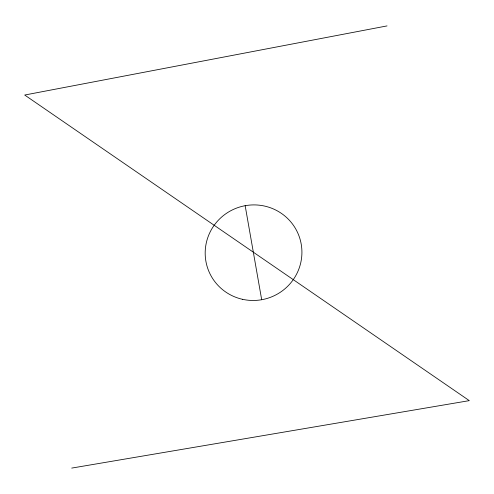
<?xml version="1.0" encoding="UTF-8"?>
<svg xmlns="http://www.w3.org/2000/svg" width="494" height="494" viewBox="0 0 494 494"><rect width="100%" height="100%" fill="white"/><g stroke="black" fill="none" stroke-linecap="round" stroke-linejoin="round"><path stroke-width="0.74" d="M387.043 25.91L24.7 95.033L469.3 400.64L71.729 468.09M245.16 205.702L261.69 299.722M242.486 299.302A48.431 47.72 -17.5 0 0 299.864 238.516A48.431 47.72 -17.5 0 0 218.305 220.262A48.431 47.72 -17.5 0 0 242.486 299.302"/></g></svg>
